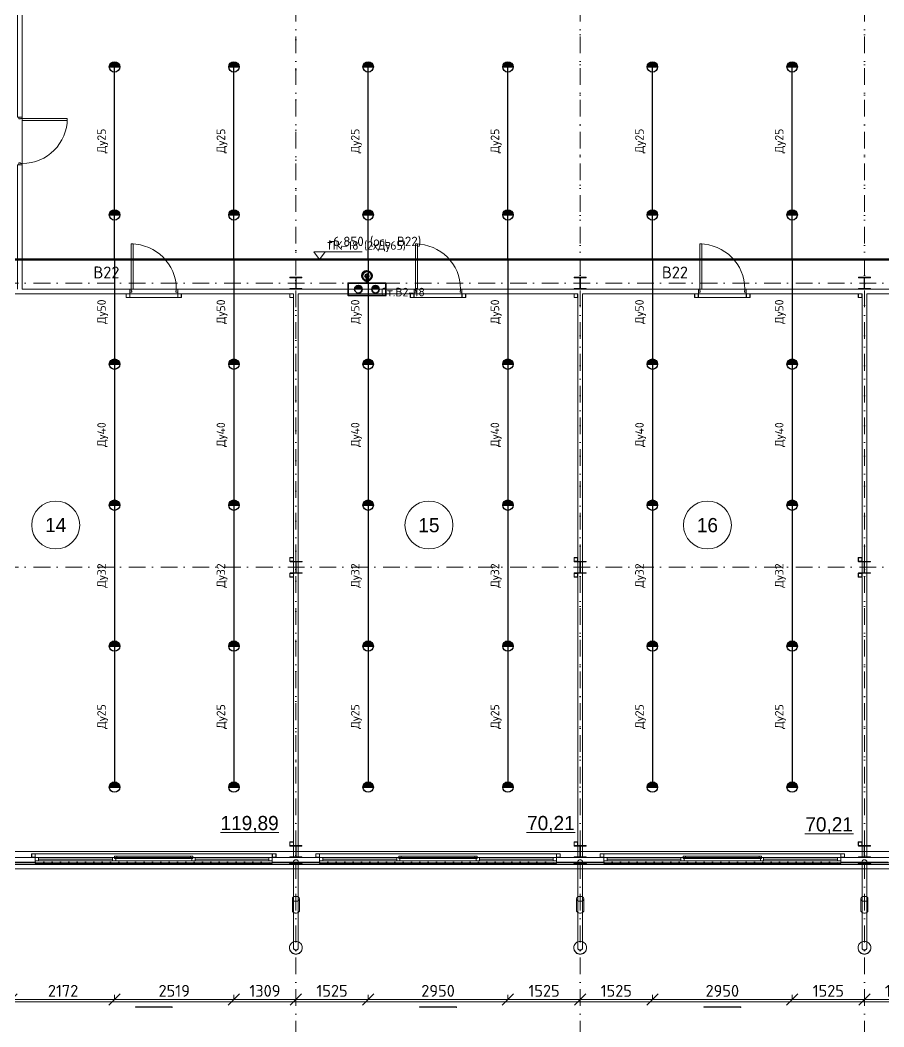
# Model space of a CAD drawing. Header units: millimetres. Extents: x 0 to 2118900, y -20000 to 84100.
# Drawn here: x 812179 to 830410, y 20299 to 41550 of the extents above; entities that cross this region are included whole.
import ezdxf
from ezdxf.enums import TextEntityAlignment as Align

# ---------------------------------------------------------------- set-up
doc = ezdxf.new("R2010")
doc.units = ezdxf.units.MM
for name, pattern in [('Dot & Dashed', [670.277762, 352.777767, -176.388884, 0, -141.111112]), ('Крупный пунктир', [634.99999, 0, -634.99999]), ('Пунктирная', [176.388884, 0, -176.388884])]:
    doc.linetypes.add(name, pattern=pattern)
for name, color, linetype, lineweight in [('АР_подоснова', 8, 'Continuous', 13), ('ПТ_В2', 3, 'Continuous', 50), ('ПТ_В22', 6, 'Continuous', 50), ('ПТ_В22_расп', 6, 'Continuous', 30), ('ПТ_оросители', 7, 'Continuous', 25), ('ПТ_ПК', 30, 'Continuous', 35), ('ПТ_размеры', 7, 'Continuous', 13), ('ПТ_текст', 7, 'Continuous', 18)]:
    doc.layers.add(name, color=color, linetype=linetype, lineweight=lineweight)
doc.styles.add('АР_текст_1', font='arial.ttf')
doc.styles.add('ПТ', font='isocpeur.ttf')
doc.dimstyles.new('ПТ100', dxfattribs={"dimscale": 100, "dimtxt": 2.5, "dimasz": 1.2, "dimexe": 1, "dimexo": 0, "dimgap": 0.6, "dimtad": 1, "dimdec": 0, "dimtxsty": 'ПТ', "dimtsz": 1.2, "dimcen": 2.5, "dimclrd": 7, "dimclre": 7, "dimclrt": 7, "dimazin": 3, "dimtfac": 1, "dimtmove": 0, "dimatfit": 3, "dimlwd": 13, "dimlwe": 13, "dimarcsym": 0})

# ---------------------------------------------------------------- blocks, each defined once
blk = doc.blocks.new('Перекрытие_1101', base_point=(98125, 40125))
at = {"color": 0, "linetype": 'Continuous', "lineweight": -2, "flags": 128}
blk.add_lwpolyline([(98125, 40125), (51875, 40125), (51875, 29425), (46123, 29425), (46123, 40125), (-125, 40125), (-125, -125), (46125, -125), (46125, 10575), (51875, 10575), (51875, -125), (98125, -125)], close=True, dxfattribs=at)
blk = doc.blocks.new('Стена_1710', base_point=(22000, 11775))
at = {"color": 0, "linetype": 'Continuous', "lineweight": -2, "flags": 128}
for points in [[(21950, 11775), (21950, 6125)], [(22050, 6125), (22050, 11775)], [(21950, 6125), (22050, 6125)]]:
    blk.add_lwpolyline(points, dxfattribs=at)
blk = doc.blocks.new('Стена_1810', base_point=(16000, 11775))
at = {"color": 0, "linetype": 'Continuous', "lineweight": -2, "flags": 128}
for points in [[(15950, 11775), (15950, 6125)], [(16050, 6125), (16050, 11775)], [(15950, 6125), (16050, 6125)]]:
    blk.add_lwpolyline(points, dxfattribs=at)
blk = doc.blocks.new('Стена_1910', base_point=(10000, 11775))
at = {"color": 0, "linetype": 'Continuous', "lineweight": -2, "flags": 128}
for points in [[(9950, 11775), (9950, 6125)], [(10050, 6125), (10050, 11775)], [(9950, 6125), (10050, 6125)]]:
    blk.add_lwpolyline(points, dxfattribs=at)
blk = doc.blocks.new('Однопольная Дверь 270')
at = {"color": 0, "linetype": 'Continuous', "lineweight": -2}
for p, q in [((435, 0), (435, 950)), ((435, 950), (475, 950)), ((475, 950), (475, 0)), ((-475, 0), (-505, 0)), ((-505, 0), (-505, -70)), ((-505, 0), (-505, -70)), ((-505, 0), (-505, -70)), ((-475, -40), (-475, 0)), ((475, 0), (435, 0)), ((505, 0), (475, 0)), ((475, 0), (475, -40)), ((505, -70), (505, 0)), ((505, 0), (505, -70)), ((505, 0), (505, -70)), ((-505, -70), (-465, -70)), ((-505, -70), (-505, -100)), ((-465, -40), (-475, -40)), ((-465, -70), (-465, -40)), ((475, -40), (465, -40)), ((465, -40), (465, -70)), ((465, -70), (505, -70)), ((505, -70), (505, -100))]:
    blk.add_line(p, q, dxfattribs=at)
blk.add_arc((475, 0), 950, 90, 180, dxfattribs=at)
blk = doc.blocks.new('Стена_2010', base_point=(4175, 28225))
at = {"color": 0, "linetype": 'Continuous', "lineweight": -2}
for p, q in [((4125, 28125), (4125, 28115)), ((4225, 28115), (4225, 28125)), ((4155, 25505), (4125, 25505)), ((4225, 25505), (4155, 25505)), ((4155, 24495), (4125, 24495)), ((4225, 24495), (4155, 24495)), ((4155, 15505), (4125, 15505)), ((4225, 15505), (4155, 15505)), ((4155, 14495), (4125, 14495)), ((4225, 14495), (4155, 14495))]:
    blk.add_line(p, q, dxfattribs=at)
at = {"color": 0, "linetype": 'Continuous', "lineweight": -2, "flags": 128}
for points in [[(4225, 28125), (4125, 28125)], [(4125, 28115), (4125, 25505)], [(4225, 25505), (4225, 28115)], [(4125, 24495), (4125, 20050)], [(4225, 15505), (4225, 24495)], [(4125, 19950), (4125, 15505)], [(4125, 14495), (4125, 11875)], [(4225, 11875), (4225, 14495)]]:
    blk.add_lwpolyline(points, dxfattribs=at)
at = {"color": 0, "linetype": 'Continuous', "lineweight": -2, "zscale": 1000, "rotation": 270}
blk.add_blockref('Однопольная Дверь 270', (4225, 25000), dxfattribs=at)
at = {"color": 0, "linetype": 'Continuous', "lineweight": -2, "xscale": -1, "zscale": 1000, "rotation": 270}
blk.add_blockref('Однопольная Дверь 270', (4225, 15000), dxfattribs=at)
blk = doc.blocks.new('Стена_3110', base_point=(10000, 5875))
at = {"color": 0, "linetype": 'Continuous', "lineweight": -2, "flags": 128}
for points in [[(9950, 5875), (9950, 125)], [(10050, 5875), (9950, 5875)], [(10050, 125), (10050, 5875)], [(9950, 125), (10050, 125)]]:
    blk.add_lwpolyline(points, dxfattribs=at)
blk = doc.blocks.new('Стена_3210', base_point=(16000, 5875))
at = {"color": 0, "linetype": 'Continuous', "lineweight": -2, "flags": 128}
for points in [[(15950, 5875), (15950, 125)], [(16050, 5875), (15950, 5875)], [(16050, 125), (16050, 5875)], [(15950, 125), (16050, 125)]]:
    blk.add_lwpolyline(points, dxfattribs=at)
blk = doc.blocks.new('Стена_3310', base_point=(22000, 5875))
at = {"color": 0, "linetype": 'Continuous', "lineweight": -2, "flags": 128}
for points in [[(21950, 5875), (21950, 125)], [(22050, 5875), (21950, 5875)], [(22050, 125), (22050, 5875)], [(21950, 125), (22050, 125)]]:
    blk.add_lwpolyline(points, dxfattribs=at)
blk = doc.blocks.new('Конструктор Кровли 27')
at = {"color": 0, "linetype": 'Continuous', "lineweight": -2, "flags": 128}
blk.add_lwpolyline([(0, 46123), (0, 0), (40000, 0), (40000, 46125), (29425, 46125), (29425, 51875), (40000, 51875), (40000, 98000), (0, 98000), (0, 51875), (10575, 51875), (10575, 46123)], close=True, dxfattribs=at)
blk = doc.blocks.new('Колонна SHS ГК 271')
at = {"color": 0, "linetype": 'Continuous', "lineweight": -2}
for p, q in [((40, 40), (-40, 40)), ((-40, 40), (-40, -40)), ((-36.4, -36.4), (-36.4, 36.4)), ((-36.4, 36.4), (36.4, 36.4)), ((36.4, 36.4), (36.4, -36.4)), ((40, -40), (40, 40)), ((-40, -40), (40, -40)), ((36.4, -36.4), (-36.4, -36.4))]:
    blk.add_line(p, q, dxfattribs=at)
blk = doc.blocks.new('Труба Квадратного Сечения ГК SHS 270')
at = {"color": 0, "linetype": 'Continuous', "lineweight": -2}
for p, q in [((505, 40), (0, 40)), ((0, 40), (0, 0)), ((0, 0), (0, -40)), ((1010, 40), (505, 40)), ((1010, 0), (1010, 40)), ((1010, -40), (1010, 0)), ((0, -40), (505, -40)), ((505, -40), (1010, -40))]:
    blk.add_line(p, q, dxfattribs=at)
blk = doc.blocks.new('Труба Квадратного Сечения ГК SHS 27_30')
at = {"color": 0, "linetype": 'Continuous', "lineweight": -2}
for p, q in [((2500, 40), (0, 40)), ((0, 40), (0, 0)), ((0, 0), (0, -40)), ((5000, 40), (2500, 40)), ((5000, 0), (5000, 40)), ((5000, -40), (5000, 0)), ((0, -40), (2500, -40)), ((2500, -40), (5000, -40))]:
    blk.add_line(p, q, dxfattribs=at)
blk = doc.blocks.new('Кладовая_14_14', base_point=(4930, 7068))
at = {"color": 0, "linetype": 'Continuous', "lineweight": -2}
blk.add_line((8409, 402), (9637, 402), dxfattribs=at)
for start, end in [(0, 180), (180, 0)]:
    blk.add_arc((4930, 6893), 506, start, end, dxfattribs=at)
at = {"color": 0, "lineweight": -2, "style": 'АР_текст_1'}
for tag, p in [('ROOM_NUMBER', (4930, 6893)), ('ROOM_AREA', (9023, 602))]:
    blk.add_attdef(tag, text='', height=300, dxfattribs=at).set_placement(p, align=Align.MIDDLE_CENTER)
blk = doc.blocks.new('Кладовая_15_15', base_point=(12901, 6934))
at = {"color": 0, "linetype": 'Continuous', "lineweight": -2}
blk.add_line((14868, 402), (15897, 402), dxfattribs=at)
for start, end in [(0, 180), (180, 0)]:
    blk.add_arc((12808, 6893), 506, start, end, dxfattribs=at)
at = {"color": 0, "lineweight": -2, "style": 'АР_текст_1'}
for tag, p in [('ROOM_NUMBER', (12808, 6891)), ('ROOM_AREA', (15382, 602))]:
    blk.add_attdef(tag, text='', height=300, dxfattribs=at).set_placement(p, align=Align.MIDDLE_CENTER)
blk = doc.blocks.new('Кладовая_16_16', base_point=(18908, 6907))
at = {"color": 0, "linetype": 'Continuous', "lineweight": -2}
blk.add_line((20740, 375), (21770, 375), dxfattribs=at)
for start, end in [(0, 180), (180, 0)]:
    blk.add_arc((18686, 6893), 506, start, end, dxfattribs=at)
at = {"color": 0, "lineweight": -2, "style": 'АР_текст_1'}
for tag, p in [('ROOM_NUMBER', (18686, 6891)), ('ROOM_AREA', (21255, 575))]:
    blk.add_attdef(tag, text='', height=300, dxfattribs=at).set_placement(p, align=Align.MIDDLE_CENTER)
blk = doc.blocks.new('Стена_880', base_point=(46225, 11775))
at = {"color": 0, "linetype": 'Continuous', "lineweight": -2}
for p, q in [((6495, 11875), (6495, 11805)), ((6495, 11805), (6495, 11775)), ((7505, 11875), (7505, 11805)), ((7505, 11805), (7505, 11775)), ((12495, 11875), (12495, 11805)), ((12495, 11805), (12495, 11775)), ((13505, 11875), (13505, 11805)), ((13505, 11805), (13505, 11775)), ((18495, 11875), (18495, 11805)), ((18495, 11805), (18495, 11775)), ((19505, 11875), (19505, 11805)), ((19505, 11805), (19505, 11775))]:
    blk.add_line(p, q, dxfattribs=at)
at = {"color": 0, "linetype": 'Continuous', "lineweight": -2, "flags": 128}
for points in [[(-125, 11775), (6495, 11775)], [(6495, 11875), (4225, 11875)], [(12495, 11875), (7505, 11875)], [(7505, 11775), (9950, 11775)], [(10050, 11775), (12495, 11775)], [(18495, 11875), (13505, 11875)], [(13505, 11775), (15950, 11775)], [(16050, 11775), (18495, 11775)], [(24495, 11875), (19505, 11875)], [(19505, 11775), (21950, 11775)], [(22050, 11775), (24495, 11775)]]:
    blk.add_lwpolyline(points, dxfattribs=at)
at = {"color": 0, "linetype": 'Continuous', "lineweight": -2, "xscale": -1, "zscale": 1000}
for p in [(7000, 11875), (13000, 11875), (19000, 11875)]:
    blk.add_blockref('Однопольная Дверь 270', p, dxfattribs=at)
blk = doc.blocks.new('Колонна Универсальная 270')
at = {"color": 0, "linetype": 'Continuous', "lineweight": -2}
for p, q in [((125, 125), (-125, 125)), ((-125, 125), (-125, 113)), ((-125, 113), (-4, 113)), ((-4, 113), (-4, -113)), ((4, -113), (4, 113)), ((4, 113), (125, 113)), ((125, 113), (125, 125)), ((-4, -113), (-125, -113)), ((-125, -113), (-125, -125)), ((-125, -125), (125, -125)), ((125, -113), (4, -113)), ((125, -125), (125, -113))]:
    blk.add_line(p, q, dxfattribs=at)
blk = doc.blocks.new('Двутавp К 26020-83 270')
at = {"color": 0, "linetype": 'Крупный пунктир', "lineweight": -2}
blk.add_line((0, 0), (39875, 0), dxfattribs=at)
blk = doc.blocks.new('Двутавp К 26020-83 27_20')
at = {"color": 0, "linetype": 'Крупный пунктир', "lineweight": -2}
blk.add_line((0, 0), (17750, 0), dxfattribs=at)
blk = doc.blocks.new('3D текст 27')
at = {"color": 0, "linetype": 'Continuous', "lineweight": -2}
for q in [(0, 0), (775.262, -10)]:
    blk.add_line((775.262, 0), q, dxfattribs=at)
at = {"color": 0, "linetype": 'Continuous', "lineweight": -2, "flags": 128}
blk.add_lwpolyline([(0, 0), (0, -10), (775.262, -10), (775.262, 0)], close=True, dxfattribs=at)
at = {"color": 0, "linetype": 'Continuous', "lineweight": -2}
blk.add_point((775.262, 0), dxfattribs=at)
blk = doc.blocks.new('3D текст 27_2')
at = {"color": 0, "linetype": 'Continuous', "lineweight": -2}
for q in [(0, 0), (776.026, -10)]:
    blk.add_line((776.026, 0), q, dxfattribs=at)
at = {"color": 0, "linetype": 'Continuous', "lineweight": -2, "flags": 128}
blk.add_lwpolyline([(0, 0), (0, -10), (776.026, -10), (776.026, 0)], close=True, dxfattribs=at)
at = {"color": 0, "linetype": 'Continuous', "lineweight": -2}
blk.add_point((776.026, 0), dxfattribs=at)
blk = doc.blocks.new('3D текст 27_3')
at = {"color": 0, "linetype": 'Continuous', "lineweight": -2}
for q in [(0, 0), (776.789, -10)]:
    blk.add_line((776.789, 0), q, dxfattribs=at)
at = {"color": 0, "linetype": 'Continuous', "lineweight": -2, "flags": 128}
blk.add_lwpolyline([(0, 0), (0, -10), (776.789, -10), (776.789, 0)], close=True, dxfattribs=at)
at = {"color": 0, "linetype": 'Continuous', "lineweight": -2}
blk.add_point((776.789, 0), dxfattribs=at)
blk = doc.blocks.new('Лист Профилированный 27')
at = {"color": 0, "linetype": 'Continuous', "lineweight": -2, "flags": 128}
blk.add_lwpolyline([(0, 200), (0, 0), (90395, 0), (90395, 200), (90395, 2610), (90395, 2809), (0, 2809), (0, 2610)], close=True, dxfattribs=at)
blk = doc.blocks.new('Горизонтальное Многостворчатое Окно 27')
at = {"color": 0, "linetype": 'Continuous', "lineweight": -2}
for p, q in [((-2500, 0), (2500, 0)), ((-2500, 0), (-2430, 0)), ((-2500, -70), (-2500, 0)), ((-2500, -70), (-2500, 0)), ((-2430, 0), (-2430, -70)), ((-2430, 0), (-873, 0)), ((-873, -70), (-873, 0)), ((-873, 0), (-838, 0)), ((-838, 0), (-828, 0)), ((-828, 25), (-778, 25)), ((-828, -25), (-828, 25)), ((-828, 0), (-828, -25)), ((-778, 25), (778, 25)), ((-778, 25), (-778, -25)), ((-778, 25), (778, 25)), ((-778, 0), (778, 0)), ((778, -25), (778, 25)), ((778, 25), (828, 25)), ((828, 25), (828, -25)), ((828, -25), (828, 0)), ((828, 0), (838, 0)), ((838, 0), (873, 0)), ((873, 0), (873, -70)), ((873, 0), (2430, 0)), ((2430, -70), (2430, 0)), ((2430, 0), (2500, 0)), ((2500, -70), (2500, 0)), ((2500, -70), (2500, 0)), ((-2430, -70), (-2500, -70)), ((-2500, -100), (-2500, -70)), ((-2500, -100), (-2500, -130)), ((-2500, -130), (2500, -130)), ((-2430, -35), (-873, -35)), ((-873, -70), (-2430, -70)), ((-838, -70), (-873, -70)), ((-803, -70), (-838, -70)), ((-828, -25), (-803, -25)), ((-778, -25), (-828, -25)), ((-803, -25), (-803, -70)), ((803, -70), (-803, -70)), ((778, -25), (-778, -25)), ((828, -25), (778, -25)), ((803, -70), (803, -25)), ((803, -25), (828, -25)), ((838, -70), (803, -70)), ((873, -70), (838, -70)), ((873, -35), (2430, -35)), ((2430, -70), (873, -70)), ((2500, -70), (2430, -70)), ((2500, -100), (2500, -70)), ((2500, -130), (2500, -100))]:
    blk.add_line(p, q, dxfattribs=at)
at = {"color": 0, "linetype": 'Пунктирная', "lineweight": -2}
blk.add_line((-2500, -100), (2500, -100), dxfattribs=at)
blk = doc.blocks.new('Стена_970', base_point=(-125, -125))
at = {"color": 0, "linetype": 'Continuous', "lineweight": -2}
for p, q in [((4500, -195), (4500, -125)), ((4500, -225), (4500, -195)), ((9500, -195), (9500, -125)), ((9500, -225), (9500, -195)), ((10500, -195), (10500, -125)), ((10500, -225), (10500, -195)), ((15500, -195), (15500, -125)), ((15500, -225), (15500, -195)), ((16500, -195), (16500, -125)), ((16500, -225), (16500, -195)), ((21500, -195), (21500, -125)), ((21500, -225), (21500, -195))]:
    blk.add_line(p, q, dxfattribs=at)
at = {"color": 0, "linetype": 'Continuous', "lineweight": -2, "flags": 128}
for points in [[(4500, -125), (-125, -125)], [(10500, -125), (9500, -125)], [(16500, -125), (15500, -125)], [(22500, -125), (21500, -125)], [(-225, -225), (4500, -225)], [(9500, -225), (10500, -225)], [(15500, -225), (16500, -225)], [(21500, -225), (22500, -225)]]:
    blk.add_lwpolyline(points, dxfattribs=at)
at = {"color": 0, "linetype": 'Continuous', "lineweight": -2, "zscale": 1000}
for p in [(7000, -125), (13000, -125), (19000, -125)]:
    blk.add_blockref('Горизонтальное Многостворчатое Окно 27', p, dxfattribs=at)
blk = doc.blocks.new('Стена_1001', base_point=(3803, -236))
at = {"color": 0, "linetype": 'Continuous', "lineweight": -2}
blk.add_line((94198, -237), (3803, -237), dxfattribs=at)
at = {"color": 0, "linetype": 'Continuous', "lineweight": -2, "flags": 128}
for points in [[(94298, -236), (3803, -236)], [(3803, -276), (94198, -276)]]:
    blk.add_lwpolyline(points, dxfattribs=at)
blk = doc.blocks.new('Крыша_1', base_point=(0, 0))
at = {"color": 0, "linetype": 'Continuous', "lineweight": -2, "flags": 128}
blk.add_lwpolyline([(46125, 0), (0, 0)], dxfattribs=at)
blk = doc.blocks.new('Стандартный Маркер Сетки_41')
at = {"color": 0, "linetype": 'Dot & Dashed', "lineweight": -2}
blk.add_line((0, 0), (55187, 0), dxfattribs=at)
at = {"color": 0, "lineweight": -2, "style": 'АР_текст_1'}
blk.add_attdef('AC_MarkerText_1', text='', height=300, rotation=90, dxfattribs=at).set_placement((55368, -69), align=Align.TOP_CENTER)
blk = doc.blocks.new('Цилиндр 27')
at = {"color": 0, "linetype": 'Continuous', "lineweight": -2}
for p, q in [((-33, 17), (-35, 9)), ((-35, 9), (-35, 0)), ((-35, 0), (-35, -9)), ((-31, 25), (-33, 17)), ((-27, 32), (-31, 25)), ((-23, 38), (-27, 32)), ((-18, 43), (-23, 38)), ((-12, 47), (-18, 43)), ((-6, 49), (-12, 47)), ((0, 50), (-6, 49)), ((0, 50), (1831, 50)), ((1798, 17), (1796, 9)), ((1796, 9), (1796, 0)), ((1796, 0), (1796, -9)), ((1801, 25), (1798, 17)), ((1804, 32), (1801, 25)), ((1809, 38), (1804, 32)), ((1814, 43), (1809, 38)), ((1819, 47), (1814, 43)), ((1825, 49), (1819, 47)), ((1831, 50), (1825, 49)), ((1837, 49), (1831, 50)), ((1843, 47), (1837, 49)), ((1849, 43), (1843, 47)), ((1854, 38), (1849, 43)), ((1858, 32), (1854, 38)), ((1862, 25), (1858, 32)), ((1865, 17), (1862, 25)), ((1866, 9), (1865, 17)), ((1867, 0), (1866, 9)), ((1866, -9), (1867, 0)), ((-35, -9), (-33, -17)), ((-33, -17), (-31, -25)), ((-31, -25), (-27, -32)), ((-27, -32), (-23, -38)), ((-23, -38), (-18, -43)), ((-18, -43), (-12, -47)), ((-12, -47), (-6, -49)), ((-6, -49), (0, -50)), ((0, -50), (1831, -50)), ((1796, -9), (1798, -17)), ((1798, -17), (1801, -25)), ((1801, -25), (1804, -32)), ((1804, -32), (1809, -38)), ((1809, -38), (1814, -43)), ((1814, -43), (1819, -47)), ((1819, -47), (1825, -49)), ((1825, -49), (1831, -50)), ((1831, -50), (1837, -49)), ((1837, -49), (1843, -47)), ((1843, -47), (1849, -43)), ((1849, -43), (1854, -38)), ((1854, -38), (1858, -32)), ((1858, -32), (1862, -25)), ((1862, -25), (1865, -17)), ((1865, -17), (1866, -9))]:
    blk.add_line(p, q, dxfattribs=at)
blk = doc.blocks.new('Цилиндр 27_2')
at = {"color": 0, "linetype": 'Continuous', "lineweight": -2}
for p, q in [((-132, 23), (-134, 0)), ((-126, 46), (-132, 23)), ((-128, 23), (-130, 0)), ((-122, 46), (-128, 23)), ((-116, 67), (-126, 46)), ((-112, 67), (-122, 46)), ((-102, 86), (-116, 67)), ((-99, 86), (-112, 67)), ((-86, 102), (-102, 86)), ((-82, 102), (-99, 86)), ((-67, 116), (-86, 102)), ((-63, 116), (-82, 102)), ((-46, 126), (-67, 116)), ((-42, 126), (-63, 116)), ((-23, 132), (-46, 126)), ((-20, 132), (-42, 126)), ((0, 134), (-23, 132)), ((3, 134), (-20, 132)), ((0, 134), (3, 134)), ((27, 132), (3, 134)), ((49, 126), (27, 132)), ((70, 116), (49, 126)), ((89, 102), (70, 116)), ((106, 86), (89, 102)), ((119, 67), (106, 86)), ((129, 46), (119, 67)), ((135, 23), (129, 46)), ((137, 0), (135, 23)), ((135, -23), (137, 0)), ((-134, 0), (-132, -23)), ((-132, -23), (-126, -46)), ((-130, 0), (-128, -23)), ((-128, -23), (-122, -46)), ((-126, -46), (-116, -67)), ((-122, -46), (-112, -67)), ((-116, -67), (-102, -86)), ((-112, -67), (-99, -86)), ((-102, -86), (-86, -102)), ((-99, -86), (-82, -102)), ((-86, -102), (-67, -116)), ((-82, -102), (-63, -116)), ((-67, -116), (-46, -126)), ((-63, -116), (-42, -126)), ((-46, -126), (-23, -132)), ((-42, -126), (-20, -132)), ((-23, -132), (0, -134)), ((-20, -132), (3, -134)), ((0, -134), (3, -134)), ((3, -134), (27, -132)), ((27, -132), (49, -126)), ((49, -126), (70, -116)), ((70, -116), (89, -102)), ((89, -102), (106, -86)), ((106, -86), (119, -67)), ((119, -67), (129, -46)), ((129, -46), (135, -23))]:
    blk.add_line(p, q, dxfattribs=at)
blk = doc.blocks.new('Цилиндр 27_3')
at = {"color": 0, "linetype": 'Continuous', "lineweight": -2}
for p, q in [((0, 134), (0, 132)), ((0, 134), (30, 134)), ((0, 132), (0, 126)), ((0, 126), (0, 116)), ((0, 116), (0, 102)), ((0, 102), (0, 86)), ((0, 86), (0, 67)), ((0, 67), (0, 46)), ((0, 46), (0, 23)), ((0, 23), (0, 0)), ((0, 0), (0, -23)), ((30, 134), (30, 132)), ((30, 132), (30, 126)), ((30, 126), (30, 116)), ((30, 116), (30, 102)), ((30, 102), (30, 86)), ((30, 86), (30, 67)), ((30, 67), (30, 46)), ((30, 46), (30, 23)), ((30, 23), (30, 0)), ((30, 0), (30, -23)), ((0, -23), (0, -46)), ((0, -46), (0, -67)), ((0, -67), (0, -86)), ((0, -86), (0, -102)), ((0, -102), (0, -116)), ((0, -116), (0, -126)), ((0, -126), (0, -132)), ((0, -132), (0, -134)), ((0, -134), (30, -134)), ((30, -23), (30, -46)), ((30, -46), (30, -67)), ((30, -67), (30, -86)), ((30, -86), (30, -102)), ((30, -102), (30, -116)), ((30, -116), (30, -126)), ((30, -126), (30, -132)), ((30, -132), (30, -134))]:
    blk.add_line(p, q, dxfattribs=at)
blk = doc.blocks.new('Цилиндр 27_4')
at = {"color": 0, "linetype": 'Continuous', "lineweight": -2}
for p, q in [((-52, 13), (-53, 0)), ((-53, 0), (-52, -13)), ((-50, 26), (-52, 13)), ((-46, 37), (-50, 26)), ((-41, 48), (-46, 37)), ((-34, 57), (-41, 48)), ((-27, 65), (-34, 57)), ((-18, 70), (-27, 65)), ((-9, 74), (-18, 70)), ((0, 75), (-9, 74)), ((0, 75), (248, 75)), ((196, 13), (195, 0)), ((195, 0), (196, -13)), ((198, 26), (196, 13)), ((202, 37), (198, 26)), ((208, 48), (202, 37)), ((214, 57), (208, 48)), ((222, 65), (214, 57)), ((230, 70), (222, 65)), ((239, 74), (230, 70)), ((248, 75), (239, 74)), ((257, 74), (248, 75)), ((266, 70), (257, 74)), ((275, 65), (266, 70)), ((282, 57), (275, 65)), ((289, 48), (282, 57)), ((294, 37), (289, 48)), ((298, 26), (294, 37)), ((300, 13), (298, 26)), ((301, 0), (300, 13)), ((300, -13), (301, 0)), ((-52, -13), (-50, -26)), ((-50, -26), (-46, -37)), ((-46, -37), (-41, -48)), ((-41, -48), (-34, -57)), ((-34, -57), (-27, -65)), ((-27, -65), (-18, -70)), ((-18, -70), (-9, -74)), ((-9, -74), (0, -75)), ((0, -75), (248, -75)), ((196, -13), (198, -26)), ((198, -26), (202, -37)), ((202, -37), (208, -48)), ((208, -48), (214, -57)), ((214, -57), (222, -65)), ((222, -65), (230, -70)), ((230, -70), (239, -74)), ((239, -74), (248, -75)), ((248, -75), (257, -74)), ((257, -74), (266, -70)), ((266, -70), (275, -65)), ((275, -65), (282, -57)), ((282, -57), (289, -48)), ((289, -48), (294, -37)), ((294, -37), (298, -26)), ((298, -26), (300, -13))]:
    blk.add_line(p, q, dxfattribs=at)
blk = doc.blocks.new('AR_F2')
at = {"layer": 'АР_подоснова', "linetype": 'Dot & Dashed'}
for p, q in [((98000, 12000), (-4800, 12000)), ((98000, 6000), (-4800, 6000)), ((98000, 0), (-4800, 0))]:
    blk.add_line(p, q, dxfattribs=at)
at = {"layer": 'АР_подоснова', "linetype": 'Continuous', "flags": 128}
for points in [[(4225, 28125), (4225, 11875), (46125, 11875), (46125, 28125)], [(-125, 11775), (-125, -125), (9950, -125), (9950, 11775)], [(10050, 11775), (10050, -125), (15950, -125), (15950, 11775)], [(21950, 11775), (16050, 11775), (16050, -125), (21950, -125)], [(27950, 11775), (22050, 11775), (22050, -125), (27950, -125)]]:
    blk.add_lwpolyline(points, close=True, dxfattribs=at)
at = {"layer": 'АР_подоснова', "linetype": 'Continuous'}
for name, p in [('Перекрытие_1101', (98125, 40125)), ('Крыша_1', (0, 0))]:
    blk.add_blockref(name, p, dxfattribs=at)
at = {"layer": 'АР_подоснова', "linetype": 'Continuous', "zscale": 1000}
for name, p, rotation in [('Конструктор Кровли 27', (0, 40000), 270), ('Стандартный Маркер Сетки_41', (10000, 40000), 270), ('Стандартный Маркер Сетки_41', (16000, 40000), 270), ('Стандартный Маркер Сетки_41', (22000, 40000), 270), ('Колонна Универсальная 270', (10000, 12000), 180), ('Колонна Универсальная 270', (16000, 12000), 180), ('Колонна Универсальная 270', (22000, 12000), 180), ('Колонна SHS ГК 271', (9910, 11735), 180), ('Колонна SHS ГК 271', (15910, 11735), 180), ('Колонна SHS ГК 271', (21910, 11735), 180), ('Колонна SHS ГК 271', (9910, 6165), 180), ('Колонна SHS ГК 271', (15910, 6165), 180), ('Колонна SHS ГК 271', (21910, 6165), 180), ('Колонна SHS ГК 271', (9910, 5835), 180), ('Колонна SHS ГК 271', (15910, 5835), 180), ('Колонна SHS ГК 271', (21910, 5835), 180), ('Колонна SHS ГК 271', (9910, 165), 180), ('Колонна Универсальная 270', (10000, 0), 180), ('Колонна SHS ГК 271', (15910, 165), 180), ('Колонна Универсальная 270', (16000, 0), 180), ('Колонна SHS ГК 271', (21910, 165), 180), ('Колонна Универсальная 270', (22000, 0), 180), ('Труба Квадратного Сечения ГК SHS 27_30', (9500, -85), 180), ('Труба Квадратного Сечения ГК SHS 27_30', (9500, -85), 180), ('Цилиндр 27', (10000, -2042), 89.99999999999999), ('Труба Квадратного Сечения ГК SHS 27_30', (15500, -85), 180), ('Труба Квадратного Сечения ГК SHS 27_30', (15500, -85), 180), ('Цилиндр 27', (16000, -2042), 89.99999999999999), ('Труба Квадратного Сечения ГК SHS 27_30', (21500, -85), 180), ('Труба Квадратного Сечения ГК SHS 27_30', (21500, -85), 180), ('Цилиндр 27', (22000, -2042), 89.99999999999999), ('Цилиндр 27_3', (10000, -255), 89.99999999999999), ('Цилиндр 27_3', (16000, -255), 89.99999999999999), ('Цилиндр 27_3', (22000, -255), 89.99999999999999), ('Цилиндр 27_4', (10000, -1246), 89.99999999999999), ('Цилиндр 27_4', (16000, -1246), 89.99999999999999), ('Цилиндр 27_4', (22000, -1246), 89.99999999999999), ('Цилиндр 27_2', (10000, -2033), 89.99999999999999), ('Цилиндр 27_2', (16000, -2033), 89.99999999999999), ('Цилиндр 27_2', (22000, -2033), 89.99999999999999)]:
    blk.add_blockref(name, p, dxfattribs=dict(at, rotation=rotation))
at = {"layer": 'АР_подоснова', "linetype": 'Continuous', "xscale": -1, "zscale": 1000}
for name, p, rotation in [('Двутавp К 26020-83 270', (10000, 40000), 90), ('Двутавp К 26020-83 27_20', (16000, 17875), 90), ('Двутавp К 26020-83 27_20', (22000, 17875), 90), ('Колонна SHS ГК 271', (6455, 11735), 180), ('Труба Квадратного Сечения ГК SHS 270', (6495, 11735), 180), ('Колонна SHS ГК 271', (7545, 11735), 180), ('Колонна SHS ГК 271', (12455, 11735), 180), ('Труба Квадратного Сечения ГК SHS 270', (12495, 11735), 180), ('Колонна SHS ГК 271', (13545, 11735), 180), ('Колонна SHS ГК 271', (18455, 11735), 180), ('Труба Квадратного Сечения ГК SHS 270', (18495, 11735), 180), ('Колонна SHS ГК 271', (19545, 11735), 180), ('Колонна SHS ГК 271', (4460, -85), 180), ('Колонна SHS ГК 271', (9540, -85), 180), ('Колонна SHS ГК 271', (10460, -85), 180), ('Колонна SHS ГК 271', (15540, -85), 180), ('Колонна SHS ГК 271', (16460, -85), 180), ('Колонна SHS ГК 271', (21540, -85), 180), ('3D текст 27', (6612, -3285), 180), ('3D текст 27_2', (12612, -3285), 180), ('3D текст 27_3', (18612, -3285), 180)]:
    blk.add_blockref(name, p, dxfattribs=dict(at, rotation=rotation))
at = {"layer": 'АР_подоснова'}
for name, p in [('Стена_2010', (4175, 28225)), ('Стена_880', (46225, 11775)), ('Стена_1910', (10000, 11775)), ('Стена_1810', (16000, 11775)), ('Стена_1710', (22000, 11775)), ('Стена_3110', (10000, 5875)), ('Стена_3210', (16000, 5875)), ('Стена_3310', (22000, 5875)), ('Стена_970', (-125, -125)), ('Стена_1001', (3803, -236))]:
    blk.add_blockref(name, p, dxfattribs=at)
at = {"layer": 'АР_подоснова', "linetype": 'Continuous'}
ref = blk.add_blockref('Кладовая_14_14', (4930, 7068), dxfattribs=at)
ref.add_attrib('ROOM_NUMBER', '14', dxfattribs={"layer": '0', "color": 0, "lineweight": 9, "height": 300}).set_placement((4930, 6893), align=Align.MIDDLE_CENTER)
ref.add_attrib('ROOM_AREA', '119,89', dxfattribs={"layer": '0', "color": 0, "lineweight": 9, "height": 300}).set_placement((9023, 602), align=Align.MIDDLE_CENTER)
ref = blk.add_blockref('Кладовая_15_15', (12901, 6934), dxfattribs=at)
ref.add_attrib('ROOM_NUMBER', '15', dxfattribs={"layer": '0', "color": 0, "lineweight": 9, "height": 300}).set_placement((12808, 6891), align=Align.MIDDLE_CENTER)
ref.add_attrib('ROOM_AREA', '70,21', dxfattribs={"layer": '0', "color": 0, "lineweight": 9, "height": 300}).set_placement((15382, 602), align=Align.MIDDLE_CENTER)
ref = blk.add_blockref('Кладовая_16_16', (18908, 6907), dxfattribs=at)
ref.add_attrib('ROOM_NUMBER', '16', dxfattribs={"layer": '0', "color": 0, "lineweight": 9, "height": 300}).set_placement((18686, 6891), align=Align.MIDDLE_CENTER)
ref.add_attrib('ROOM_AREA', '70,21', dxfattribs={"layer": '0', "color": 0, "lineweight": 9, "height": 300}).set_placement((21255, 575), align=Align.MIDDLE_CENTER)
at = {"layer": 'АР_подоснова', "linetype": 'Continuous', "xscale": -1, "zscale": 1000}
for name, p in [('Колонна Универсальная 270', (10005, 6000)), ('Колонна Универсальная 270', (16000, 6000)), ('Колонна Универсальная 270', (22000, 6000)), ('Лист Профилированный 27', (94198, -3175))]:
    blk.add_blockref(name, p, dxfattribs=at)
blk = doc.blocks.new('SPR_UP')
for p, q in [((-1.1, 0), (1.1, 0)), ((-1.08, 0.18), (1.08, 0.18)), ((-1.04, 0.37), (1.04, 0.37)), ((-0.95, 0.55), (0.95, 0.55)), ((-0.82, 0.73), (0.82, 0.73)), ((-0.61, 0.92), (0.61, 0.92))]:
    blk.add_line(p, q)
blk.add_circle((0, 0), 1.1)
blk = doc.blocks.new('RISER')
for radius in [1, 0.35]:
    blk.add_circle((0, 0), radius)
blk = doc.blocks.new('PK2')
h = blk.add_hatch(color=7)
h.dxf.hatch_style = 1
h.paths.add_polyline_path([(-2.6, 1.3, 1), (-1, 1.3)])
h = blk.add_hatch(color=7)
h.dxf.hatch_style = 1
h.paths.add_polyline_path([(1, 1.3, 1), (2.6, 1.3)])
blk.add_lwpolyline([(-4, 0), (4, 0), (4, 2.6), (-4, 2.6)], close=True)
for centre in [(-1.8, 1.3), (1.8, 1.3)]:
    blk.add_circle(centre, 0.8)
blk = doc.blocks.new('ELEV')
blk.add_line((0, 1.6), (9, 1.6))
blk.add_lwpolyline([(0, 0), (-1.2, 1.6), (1.2, 1.6)], close=True)

msp = doc.modelspace()

# ---------------------------------------------------------------- linework, layer by layer
at = {"layer": 'ПТ_В2'}
msp.add_line((819500, 36150), (819500, 36000), dxfattribs=at)
at = {"layer": 'ПТ_В22'}
for p, q in [((811653, 36500), (814172, 36500)), ((814172, 36500), (816691, 36500)), ((816691, 36500), (819525, 36500)), ((819525, 36500), (822475, 36500)), ((822475, 36500), (825525, 36500)), ((825525, 36500), (828475, 36500)), ((828475, 36500), (831525, 36500))]:
    msp.add_line(p, q, dxfattribs=at)
at = {"layer": 'ПТ_В22_расп'}
for p, q in [((814172, 37438), (814172, 40562)), ((816691, 37438), (816691, 40562)), ((819525, 37438), (819525, 40562)), ((822475, 37438), (822475, 40562)), ((825525, 37438), (825525, 40562)), ((828475, 37438), (828475, 40562)), ((814172, 36500), (814172, 37438)), ((816691, 36500), (816691, 37438)), ((819525, 36500), (819525, 37438)), ((822475, 36500), (822475, 37438)), ((825525, 36500), (825525, 37438)), ((828475, 36500), (828475, 37438)), ((814172, 36500), (814172, 34288)), ((816691, 36500), (816691, 34288)), ((819525, 36500), (819525, 34288)), ((822475, 36500), (822475, 34288)), ((825525, 36500), (825525, 34288)), ((828475, 36500), (828475, 34288)), ((814172, 34288), (814172, 31312)), ((816691, 34288), (816691, 31312)), ((819525, 34288), (819525, 31312)), ((822475, 34288), (822475, 31312)), ((825525, 34288), (825525, 31312)), ((828475, 34288), (828475, 31312)), ((814172, 31312), (814172, 28338)), ((816691, 31312), (816691, 28338)), ((819525, 31312), (819525, 28338)), ((822475, 31312), (822475, 28338)), ((825525, 31312), (825525, 28338)), ((828475, 31312), (828475, 28338)), ((814172, 28338), (814172, 25362)), ((816691, 28338), (816691, 25362)), ((819525, 28338), (819525, 25362)), ((822475, 28338), (822475, 25362)), ((825525, 28338), (825525, 25362)), ((828475, 28338), (828475, 25362))]:
    msp.add_line(p, q, dxfattribs=at)

# ---------------------------------------------------------------- block references
at = {"layer": 'АР_подоснова'}
msp.add_blockref('AR_F2', (808000, 24000), dxfattribs=at)
at = {"layer": 'ПТ_В2', "xscale": 100, "yscale": 100}
msp.add_blockref('RISER', (819500, 36150), dxfattribs=at)
at = {"layer": 'ПТ_оросители', "xscale": 100, "yscale": 100}
for p in [(814172, 40562), (816691, 40562), (819525, 40562), (822475, 40562), (825525, 40562), (828475, 40562), (814172, 37438), (816691, 37438), (819525, 37438), (822475, 37438), (825525, 37438), (828475, 37438), (814172, 34288), (816691, 34288), (819525, 34288), (822475, 34288), (825525, 34288), (828475, 34288), (814172, 31312), (816691, 31312), (819525, 31312), (822475, 31312), (825525, 31312), (828475, 31312), (814172, 28338), (816691, 28338), (819525, 28338), (822475, 28338), (825525, 28338), (828475, 28338), (814172, 25362), (816691, 25362), (819525, 25362), (822475, 25362), (825525, 25362), (828475, 25362)]:
    msp.add_blockref('SPR_UP', p, dxfattribs=at)
at = {"layer": 'ПТ_ПК', "xscale": 100, "yscale": 100, "rotation": 180}
msp.add_blockref('PK2', (819500, 36000), dxfattribs=at)
at = {"layer": 'ПТ_текст', "xscale": 100, "yscale": 100}
msp.add_blockref('ELEV', (818500, 36500), dxfattribs=at)

# ---------------------------------------------------------------- texts
at = {"layer": 'ПТ_текст', "style": 'ПТ'}
for s, p in [('Ду25', (814042, 39000)), ('Ду25', (816561, 39000)), ('Ду25', (819395, 39000)), ('Ду25', (822345, 39000)), ('Ду25', (825395, 39000)), ('Ду25', (828345, 39000)), ('Ду50', (814042, 35394)), ('Ду50', (816561, 35394)), ('Ду50', (819395, 35394)), ('Ду50', (822345, 35394)), ('Ду50', (825395, 35394)), ('Ду50', (828345, 35394)), ('Ду40', (814042, 32800)), ('Ду40', (816561, 32800)), ('Ду40', (819395, 32800)), ('Ду40', (822345, 32800)), ('Ду40', (825395, 32800)), ('Ду40', (828345, 32800)), ('Ду32', (814042, 29825)), ('Ду32', (816561, 29825)), ('Ду32', (819395, 29825)), ('Ду32', (822345, 29825)), ('Ду32', (825395, 29825)), ('Ду32', (828345, 29825)), ('Ду25', (814042, 26850)), ('Ду25', (816561, 26850)), ('Ду25', (819395, 26850)), ('Ду25', (822345, 26850)), ('Ду25', (825395, 26850)), ('Ду25', (828345, 26850))]:
    msp.add_text(s, height=180, rotation=90, dxfattribs=at).set_placement(p, align=Align.BOTTOM_CENTER)
msp.add_text('+6,850 (ось В22)', height=200, dxfattribs=at).set_placement((818650, 36720), align=Align.BOTTOM_LEFT)
msp.add_text('ПК-18 (2хДу65)', height=180, dxfattribs=at).set_placement((819500, 36650), align=Align.BOTTOM_CENTER)
for p in [(814000, 36350), (826000, 36350)]:
    msp.add_text('В22', height=250, dxfattribs=at).set_placement(p, align=Align.TOP_CENTER)
msp.add_text('Ст.В2-18', height=180, dxfattribs=at).set_placement((819800, 35900), align=Align.TOP_LEFT)

# ---------------------------------------------------------------- dimensions: what is measured, and where the dimension line sits
at = {"layer": 'ПТ_размеры'}
for base, p1, p2 in [((812000, 20875), (812000, 20875), (814172, 20875)), ((814172, 20875), (814172, 20875), (816691, 20875)), ((816691, 20875), (816691, 20875), (818000, 20875)), ((818000, 20875), (818000, 20875), (819525, 20875)), ((819525, 20875), (819525, 20875), (822475, 20875)), ((822475, 20875), (822475, 20875), (824000, 20875)), ((824000, 20875), (824000, 20875), (825525, 20875)), ((825525, 20875), (825525, 20875), (828475, 20875)), ((828475, 20875), (828475, 20875), (830000, 20875)), ((830000, 20875), (830000, 20875), (831525, 20875))]:
    msp.add_linear_dim(base=base, p1=p1, p2=p2, dimstyle='ПТ100', dxfattribs=at).render()

doc.saveas('drawing.dxf')
